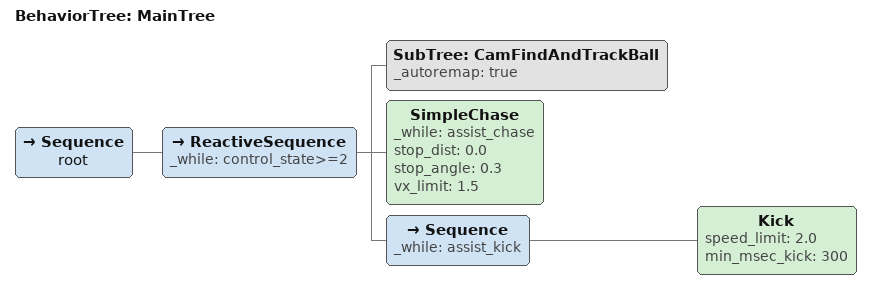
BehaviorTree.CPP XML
<!-- 用于在遥控比赛中用 AI 辅助操作者 -->

<root BTCPP_format="4" >
    <include path="./subtrees/subtree_cam_find_and_track_ball.xml" />

     <BehaviorTree ID="MainTree">
        <Sequence name="root">
            <ReactiveSequence _while="control_state>=2">
               <SubTree ID="CamFindAndTrackBall" _autoremap="true" /><!-- 在控制状态大于等于2时启用摄像头寻找和跟踪球 -->
               <SimpleChase _while="assist_chase" stop_dist="0.0" stop_angle="0.3" vx_limit="1.5" /><!-- 在辅助追球模式下启用简单追球 -->
               <Sequence _while="assist_kick"><!-- 在辅助踢球模式下启用踢球动作 -->
                  <Kick speed_limit="2.0" min_msec_kick="300"/><!-- 踢球动作，速度限制为2.0，最小踢球时间为300毫秒 -->
               </Sequence>
            </ReactiveSequence>
        </Sequence>
     </BehaviorTree>
</root>
